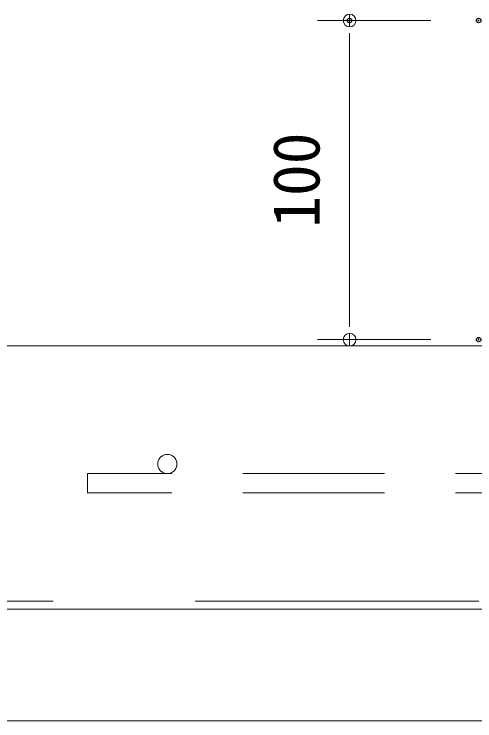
# Model space of a CAD drawing. Units: millimetres, scale not verified. Extents: x -1485 to 1485, y -1050 to 1050.
# Drawn here: x -401.8 to -257.5, y -286.3 to -64.8 of the extents above; entities that cross this region are included whole.
import ezdxf
from ezdxf.enums import TextEntityAlignment as Align

# ---------------------------------------------------------------- set-up
doc = ezdxf.new("R2010")
doc.units = ezdxf.units.MM
doc.header["$LTSCALE"] = 7
doc.header["$PDMODE"] = 32
doc.header["$PDSIZE"] = 1.4
doc.linetypes.add('USER1', pattern=[19.05, 12.7, -6.35])
doc.linetypes.add('USER2', pattern=[9.525, 6.35, -3.175])
for name, color, linetype, lineweight in [('0-0_0', 7, 'Continuous', 9), ('0-4_KUTAI', 3, 'Continuous', 18), ('0-5_BOUSUI', 1, 'Continuous', 18), ('0-7_dannnetu', 6, 'Continuous', 18), ('0-A_tensen', 7, 'USER2', 18), ('0-C_MOJI', 7, 'Continuous', 18), ('0-F_bousui2', 7, 'USER1', 9)]:
    doc.layers.add(name, color=color, linetype=linetype, lineweight=lineweight)
doc.layers.add('0-2_DEFPOINTS', color=7, linetype='Continuous')
doc.styles.add('ＭＳ ゴシック', font='')
doc.styles.get('ＭＳ ゴシック').set_extended_font_data('MS Gothic')

# ---------------------------------------------------------------- blocks, each defined once
blk = doc.blocks.new('_Dot')
at = {"layer": '0-0_0'}
for p, q in [((-0.5, 0), (-1, 0)), ((0.25, 0), (-0.25, 0))]:
    blk.add_line(p, q, dxfattribs=at)
blk.add_circle((0, 0), 0.25, dxfattribs=at)
blk = doc.blocks.new('D5')
at = {"layer": '0-2_DEFPOINTS'}
for p in [(1188.225, 983.199), (1228.654, 983.199), (1228.654, 883.199)]:
    blk.add_point(p, dxfattribs=at)
at = {"layer": '0-C_MOJI', "lineweight": 9}
for p, q in [((1213.654, 983.199), (1178.225, 983.199)), ((1188.225, 891.199), (1188.225, 975.199)), ((1213.654, 883.199), (1178.225, 883.199))]:
    blk.add_line(p, q, dxfattribs=at)
at = {"layer": '0-C_MOJI', "xscale": 8, "yscale": 8}
for p, rotation in [((1188.225, 983.199), 90), ((1188.225, 883.199), 270)]:
    blk.add_blockref('_Dot', p, dxfattribs=dict(at, rotation=rotation))
at = {"layer": '0-C_MOJI', "style": 'ＭＳ ゴシック'}
blk.add_text('100', height=14.66, rotation=90, dxfattribs=at).set_placement((1183.225, 918.199), align=Align.BOTTOM_LEFT)

msp = doc.modelspace()

# ---------------------------------------------------------------- linework, layer by layer
at = {"layer": '0-4_KUTAI'}
msp.add_line((714.33, -168.801), (-424.846, -168.801), dxfattribs=at)
at = {"layer": '0-5_BOUSUI'}
msp.add_line((-745.207, -286.301), (714.33, -286.301), dxfattribs=at)
at = {"layer": '0-7_dannnetu'}
msp.add_line((714.33, -251.301), (-745.207, -251.301), dxfattribs=at)
at = {"layer": '0-A_tensen'}
msp.add_line((714.33, -214.801), (-378.846, -214.801), dxfattribs=at)
msp.add_lwpolyline([(714.33, -208.801), (-378.846, -208.801), (-378.846, -214.801)], dxfattribs=at)
msp.add_circle((-353.846, -205.801), 3, dxfattribs=at)
at = {"layer": '0-F_bousui2'}
msp.add_line((-745.207, -248.801), (714.33, -248.801), dxfattribs=at)

# ---------------------------------------------------------------- block references
at = {"layer": '0-C_MOJI'}
msp.add_blockref('D5', (-1485, -1050), dxfattribs=at)

doc.saveas('drawing.dxf')
